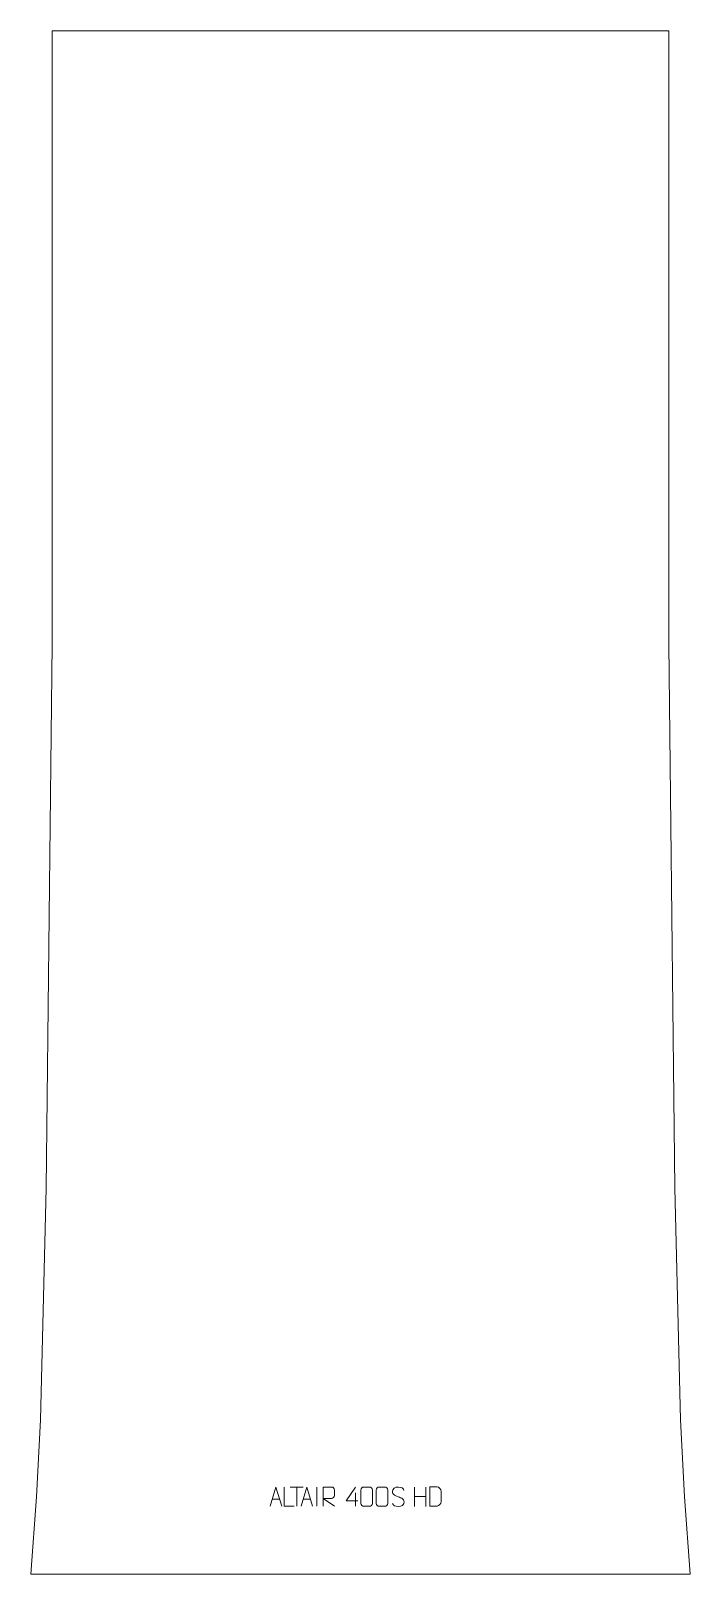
# Model space of a CAD drawing. Header units: millimetres. Extents: x -427 to 427, y -1357 to 643.
import ezdxf

# ---------------------------------------------------------------- set-up
doc = ezdxf.new("R2010")
doc.units = ezdxf.units.MM
doc.header["$MEASUREMENT"] = 0
doc.layers.add('layer 1', color=7, linetype='Continuous')

msp = doc.modelspace()

# ---------------------------------------------------------------- linework, layer by layer
at = {"layer": 'layer 1', "color": 242, "lineweight": 9}
msp.add_open_spline([(400.0001, 642.6464), (400.0001, 642.6464), (400.0001, -152.3519), (400.0001, -152.3519), (400.0001, -152.3519), (400.0001, -152.3519), (407.5005, -857.3517), (407.5005, -857.3517), (407.5005, -857.3517), (407.5005, -857.3517), (414.9989, -1157.3496), (414.9989, -1157.3496), (414.9989, -1157.3496), (414.9989, -1157.3496), (419.998, -1257.3497), (419.998, -1257.3497), (419.998, -1257.3497), (419.998, -1257.3497), (427.4991, -1357.3493), (427.4991, -1357.3493), (427.4991, -1357.3493), (427.4991, -1357.3493), (-427.4991, -1357.3493), (-427.4991, -1357.3493), (-427.4991, -1357.3493), (-427.4991, -1357.3493), (-419.998, -1257.3497), (-419.998, -1257.3497), (-419.998, -1257.3497), (-419.998, -1257.3497), (-414.9989, -1157.3496), (-414.9989, -1157.3496), (-414.9989, -1157.3496), (-414.9989, -1157.3496), (-407.4985, -857.3517), (-407.4985, -857.3517), (-407.4985, -857.3517), (-407.4985, -857.3517), (-399.9981, -152.3519), (-399.9981, -152.3519), (-399.9981, -152.3519), (-399.9981, -152.3519), (-399.9981, 642.6464), (-399.9981, 642.6464), (-399.9981, 642.6464), (-399.9981, 642.6464), (400.0001, 642.6464), (400.0001, 642.6464)], degree=3, knots=[0, 0, 0, 0, 0.076923077, 0.076923077, 0.076923077, 0.076923077, 0.153846154, 0.153846154, 0.153846154, 0.153846154, 0.230769231, 0.230769231, 0.230769231, 0.230769231, 0.307692308, 0.307692308, 0.307692308, 0.307692308, 0.384615385, 0.384615385, 0.384615385, 0.384615385, 0.461538462, 0.461538462, 0.461538462, 0.461538462, 0.538461538, 0.538461538, 0.538461538, 0.538461538, 0.615384615, 0.615384615, 0.615384615, 0.615384615, 0.692307692, 0.692307692, 0.692307692, 0.692307692, 0.769230769, 0.769230769, 0.769230769, 0.769230769, 0.846153846, 0.846153846, 0.846153846, 0.846153846, 1, 1, 1, 1], dxfattribs=at)
at = {"layer": 'layer 1', "color": 250, "lineweight": 9}
for points, knots in [([(-116.997, -1269.4602), (-116.997, -1269.4602), (-109.626, -1244.5067), (-109.626, -1244.5067), (-109.626, -1244.5067), (-109.626, -1244.5067), (-102.0561, -1269.4602), (-102.0561, -1269.4602)], [0, 0, 0, 0, 0.333333333, 0.333333333, 0.333333333, 0.333333333, 1, 1, 1, 1]), ([(-86.1804, -1269.4603), (-86.1804, -1269.4603), (-99.1295, -1269.4603), (-99.1295, -1269.4603), (-99.1295, -1269.4603), (-99.1295, -1269.4603), (-99.1295, -1244.5067), (-99.1295, -1244.5067)], [0, 0, 0, 0, 0.333333333, 0.333333333, 0.333333333, 0.333333333, 1, 1, 1, 1]), ([(-76.997, -1269.4602), (-76.997, -1269.4602), (-69.626, -1244.5067), (-69.626, -1244.5067), (-69.626, -1244.5067), (-69.626, -1244.5067), (-62.0561, -1269.4602), (-62.0561, -1269.4602)], [0, 0, 0, 0, 0.333333333, 0.333333333, 0.333333333, 0.333333333, 1, 1, 1, 1]), ([(-48.4, -1269.4602), (-48.4, -1269.4602), (-48.4, -1244.5067), (-48.4, -1244.5067), (-48.4, -1244.5067), (-44.8052, -1244.5067), (-41.2097, -1244.5067), (-37.6145, -1244.5067), (-37.6145, -1244.5067), (-35.2892, -1244.5444), (-33.7319, -1246.0344), (-33.736, -1248.4008), (-33.736, -1248.4008), (-33.7364, -1250.4363), (-33.7364, -1253.4957), (-33.736, -1255.5317), (-33.736, -1255.5317), (-33.7425, -1257.4072), (-35.5548, -1259.349), (-37.5643, -1259.3681), (-37.5643, -1259.3681), (-37.5643, -1259.3681), (-48.4, -1259.3681), (-48.4, -1259.3681), (-48.4, -1259.3681), (-48.4, -1259.3681), (-33.7453, -1269.4602), (-33.7453, -1269.4602)], [0, 0, 0, 0, 0.125, 0.125, 0.125, 0.125, 0.25, 0.25, 0.25, 0.25, 0.375, 0.375, 0.375, 0.375, 0.5, 0.5, 0.5, 0.5, 0.625, 0.625, 0.625, 0.625, 0.75, 0.75, 0.75, 0.75, 1, 1, 1, 1]), ([(-3.6571, -1262.5669), (-3.6571, -1262.5669), (-18.4788, -1262.5669), (-18.4788, -1262.5669), (-18.4788, -1262.5669), (-18.4788, -1262.5669), (-6.6012, -1244.4964), (-6.6012, -1244.4964)], [0, 0, 0, 0, 0.333333333, 0.333333333, 0.333333333, 0.333333333, 1, 1, 1, 1]), ([(4.3514, -1244.4842), (6.7175, -1244.4842), (9.084, -1244.4842), (11.4505, -1244.4842), (11.4505, -1244.4842), (13.431, -1244.4486), (15.457, -1245.9429), (15.4841, -1248.385), (15.4841, -1248.385), (15.4837, -1254.1424), (15.4837, -1259.9002), (15.4841, -1265.6584), (15.4841, -1265.6584), (15.342, -1267.986), (13.6356, -1269.4683), (11.4505, -1269.4791), (11.4505, -1269.4791), (9.0781, -1269.4787), (6.7057, -1269.4787), (4.3337, -1269.4791), (4.3337, -1269.4791), (2.3752, -1269.5847), (0.3688, -1267.6968), (0.3802, -1265.6758), (0.3802, -1265.6758), (0.3806, -1259.8952), (0.3806, -1254.1149), (0.3802, -1248.3351), (0.3802, -1248.3351), (0.3845, -1246.1931), (2.1616, -1244.4706), (4.3514, -1244.4842)], [0, 0, 0, 0, 0.111111111, 0.111111111, 0.111111111, 0.111111111, 0.222222222, 0.222222222, 0.222222222, 0.222222222, 0.333333333, 0.333333333, 0.333333333, 0.333333333, 0.444444444, 0.444444444, 0.444444444, 0.444444444, 0.555555556, 0.555555556, 0.555555556, 0.555555556, 0.666666667, 0.666666667, 0.666666667, 0.666666667, 0.777777778, 0.777777778, 0.777777778, 0.777777778, 1, 1, 1, 1]), ([(24.3514, -1244.4842), (26.7175, -1244.4842), (29.084, -1244.4842), (31.4505, -1244.4842), (31.4505, -1244.4842), (33.431, -1244.4486), (35.457, -1245.9429), (35.4841, -1248.385), (35.4841, -1248.385), (35.4837, -1254.1424), (35.4837, -1259.9002), (35.4841, -1265.6584), (35.4841, -1265.6584), (35.342, -1267.986), (33.6356, -1269.4683), (31.4505, -1269.4791), (31.4505, -1269.4791), (29.0781, -1269.4787), (26.7057, -1269.4787), (24.3337, -1269.4791), (24.3337, -1269.4791), (22.3752, -1269.5847), (20.3688, -1267.6968), (20.3802, -1265.6758), (20.3802, -1265.6758), (20.3806, -1259.8952), (20.3806, -1254.1149), (20.3802, -1248.3351), (20.3802, -1248.3351), (20.3845, -1246.1931), (22.1616, -1244.4706), (24.3514, -1244.4842)], [0, 0, 0, 0, 0.111111111, 0.111111111, 0.111111111, 0.111111111, 0.222222222, 0.222222222, 0.222222222, 0.222222222, 0.333333333, 0.333333333, 0.333333333, 0.333333333, 0.444444444, 0.444444444, 0.444444444, 0.444444444, 0.555555556, 0.555555556, 0.555555556, 0.555555556, 0.666666667, 0.666666667, 0.666666667, 0.666666667, 0.777777778, 0.777777778, 0.777777778, 0.777777778, 1, 1, 1, 1]), ([(48.9321, -1256.9835), (44.6838, -1255.5131), (39.7757, -1253.7173), (41.7808, -1248.197), (41.7808, -1248.197), (43.2843, -1244.0571), (48.4979, -1244.4456), (52.1015, -1245.0467), (52.1015, -1245.0467), (54.9621, -1245.5239), (55.8268, -1246.7371), (56.1374, -1248.8212)], [0, 0, 0, 0, 0.25, 0.25, 0.25, 0.25, 0.5, 0.5, 0.5, 0.5, 1, 1, 1, 1]), ([(48.9321, -1256.9836), (52.9507, -1258.6303), (57.9802, -1260.5186), (56.1462, -1265.8789), (56.1462, -1265.8789), (54.6864, -1270.1453), (49.7756, -1269.8886), (46.0495, -1269.3339), (46.0495, -1269.3339), (43.2995, -1268.9241), (42.0786, -1267.7106), (41.7006, -1265.5984)], [0, 0, 0, 0, 0.25, 0.25, 0.25, 0.25, 0.5, 0.5, 0.5, 0.5, 1, 1, 1, 1]), ([(89.9675, -1269.0532), (92.2993, -1269.0528), (97.2495, -1269.0768), (99.581, -1269.0771), (99.581, -1269.0771), (101.506, -1269.1825), (104.8246, -1265.6409), (104.8134, -1263.6236), (104.8134, -1263.6236), (104.813, -1257.8535), (104.813, -1255.6838), (104.8134, -1249.9145), (104.8134, -1249.9145), (104.8091, -1247.7764), (101.4346, -1244.1163), (99.2822, -1244.1298), (99.2822, -1244.1298), (96.9565, -1244.1298), (92.2322, -1244.1298), (89.9061, -1244.1298), (89.9061, -1244.1298), (89.9065, -1249.8767), (89.9678, -1263.3059), (89.9675, -1269.0532)], [0, 0, 0, 0, 0.142857143, 0.142857143, 0.142857143, 0.142857143, 0.285714286, 0.285714286, 0.285714286, 0.285714286, 0.428571429, 0.428571429, 0.428571429, 0.428571429, 0.571428571, 0.571428571, 0.571428571, 0.571428571, 0.714285714, 0.714285714, 0.714285714, 0.714285714, 1, 1, 1, 1])]:
    msp.add_open_spline(points, degree=3, knots=knots, dxfattribs=at)
for points in [[(-91.1485, -1244.5302), (-91.1485, -1244.5302), (-74.1613, -1244.5302), (-74.1613, -1244.5302)], [(-82.6547, -1269.4602), (-82.6547, -1269.4602), (-82.6547, -1244.5067), (-82.6547, -1244.5067)], [(-56.5265, -1244.4964), (-56.5265, -1244.4964), (-56.5265, -1269.4705), (-56.5265, -1269.4705)], [(-6.6012, -1251.8058), (-6.6012, -1251.8058), (-6.6012, -1269.4705), (-6.6012, -1269.4705)], [(70.0381, -1244.7225), (70.0381, -1244.7225), (70.0381, -1269.5), (70.0381, -1269.5)], [(70.0381, -1256.6048), (70.0381, -1256.6048), (84.6814, -1256.6044), (84.6814, -1256.6044)], [(84.6814, -1244.7225), (84.6814, -1244.7225), (84.6814, -1269.676), (84.6814, -1269.676)], [(-114.2744, -1260.2108), (-114.2744, -1260.2108), (-104.7787, -1260.2108), (-104.7787, -1260.2108)], [(-74.2744, -1260.2108), (-74.2744, -1260.2108), (-64.7787, -1260.2108), (-64.7787, -1260.2108)]]:
    msp.add_open_spline(points, degree=3, dxfattribs=at)

doc.saveas('drawing.dxf')
